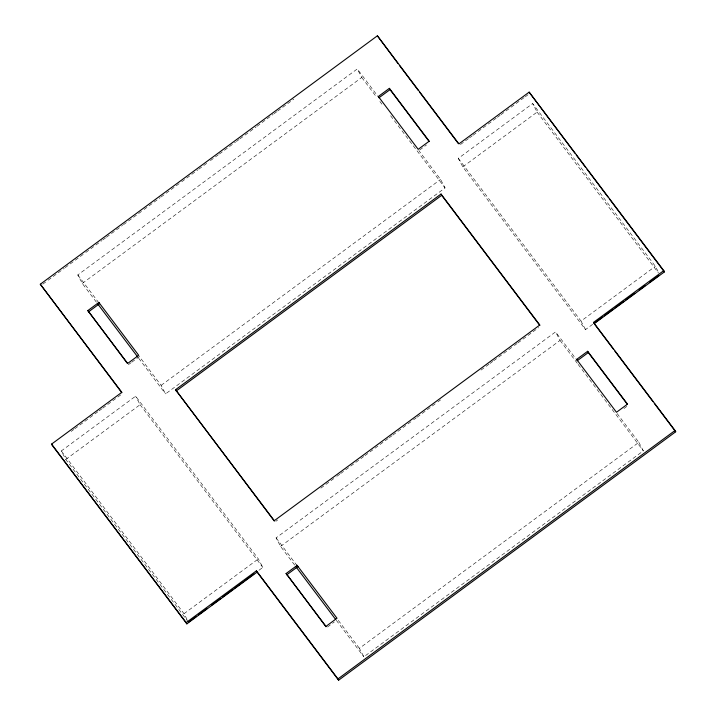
<?xml version="1.0" encoding="UTF-8"?>
<svg xmlns="http://www.w3.org/2000/svg" width="716" height="716" viewBox="0 0 716 716"><rect width="100%" height="100%" fill="white"/><g stroke="black" fill="none" stroke-linecap="round" stroke-linejoin="round"><path stroke-width="0.54" stroke-dasharray="3.58 2.69" d="M42.763 284.18L47.238 280.878M48.142 280.216L64.279 268.321M65.174 267.659L84.891 253.124M85.795 252.462L101.932 240.567M102.827 239.914L105.512 237.927M106.407 237.265L122.543 225.37M123.447 224.717L143.164 210.182M144.059 209.519L160.196 197.625M161.1 196.963L180.817 182.428M181.721 181.766L197.858 169.871M198.753 169.218L208.616 161.941M210.406 160.626L218.47 154.674M219.373 154.021L235.51 142.126M236.405 141.464L239.09 139.477M239.985 138.823L256.122 126.929M257.026 126.267L273.163 114.372M274.058 113.71L276.743 111.732M277.638 111.069L293.775 99.175M96.383 302.143L82.268 283.438L77.802 274.926L357.275 68.951L378.997 97.752M82.268 283.438L361.75 77.462L357.275 68.951M128.343 364.704L130.894 362.833M131.744 362.207L139.378 356.577L161.1 385.378L165.566 393.89L445.048 187.923L440.573 179.412L418.851 150.602M419.701 149.975L426.494 144.972M71.161 431.435L73.864 429.448M74.759 428.777L98.181 411.521M99.077 410.859L101.779 408.872M102.683 408.21L122.49 393.603M460.478 144.516L468.577 138.537M469.481 137.875L472.184 135.888M473.079 135.226L496.492 117.97M497.396 117.299L500.099 115.312M500.994 114.65L524.407 97.394M525.311 96.732L528.014 94.736M188.487 622.204L65.765 459.466L61.299 450.955L135.628 396.181L258.351 558.91L262.817 567.421L258.342 570.724M592.669 324.321L585.509 329.602L462.787 166.873L458.321 158.361L532.65 103.578L655.373 266.307L658.845 272.93M161.1 385.378L440.573 179.412M65.765 459.466L140.094 404.692L135.628 396.181M462.787 166.873L537.116 112.09L532.65 103.578M275.866 521.293L277.665 519.968M320.866 488.124L336.171 476.856M337.066 476.185L339.769 474.198M340.664 473.536L364.068 456.289M364.963 455.627L388.367 438.38M389.262 437.718L391.965 435.731M392.869 435.068L412.667 420.471M413.571 419.809L416.265 417.822M417.168 417.16L436.966 402.562M437.87 401.9L440.564 399.913M481.062 370.065L489.162 364.095M490.066 363.433L492.769 361.437M493.664 360.775L513.47 346.186M514.365 345.524L517.068 343.528M517.963 342.866L538.665 327.615M294.67 565.076L280.556 546.371L276.09 537.859L555.562 331.893L576.631 359.826M187.001 619.367L184.021 613.693L258.351 558.91M585.509 329.602L581.034 321.09L655.373 266.307M280.556 546.371L560.037 340.404L555.562 331.893M327.481 627.019L334.274 622.016M623.931 408.541L628.174 405.408M638.86 442.345L643.335 450.856L363.853 656.832L359.387 648.32L638.86 442.345L617.138 413.544M537.116 112.09L658.496 273.047M458.321 158.361L581.034 321.09M361.75 77.462L376.526 97.063M379.883 101.511L381.897 104.187M390.632 115.768L445.048 187.923M560.037 340.404L577.499 363.558M578.17 364.453L643.335 450.856M77.802 274.926L99.524 303.727M276.09 537.859L296.496 564.924M338.328 620.387L359.387 648.32M138.698 358.26L165.566 393.89M336.314 620.307L363.853 656.832M140.094 404.692L262.817 567.421M61.299 450.955L184.021 613.693"/><path stroke-width="1.07" d="M121.818 392.717L40.302 284.225L377.386 35.8L458.911 143.907L529.151 92.14L663.75 270.63L664.412 271.901L594.173 323.668L593.51 322.397L663.75 270.63M87.826 310.592L98.862 302.456L138.707 355.306L127.681 363.433L87.826 310.592L127.018 362.94M378.334 96.49L389.37 88.354L429.215 141.204L418.189 149.331L378.334 96.49L378.997 97.752L390.032 89.625L389.37 88.354M88.498 311.863L99.524 303.727L98.862 302.456M186.849 623.86L186.187 622.589L256.426 570.822L257.089 572.093L186.849 623.86L52.25 445.37L51.588 444.099L121.827 392.332L40.302 284.225M175.536 389.719L441.029 194.045L539.801 325.01L274.3 520.684L175.536 389.719L274.3 521.069M176.199 390.99L441.7 195.316L441.029 194.045M188.487 622.204L196.551 616.261M198.341 614.946L207.291 608.34M211.775 605.047L220.725 598.442M222.515 597.126L232.369 589.868M234.159 588.543L243.118 581.947M244.908 580.622L253.867 574.026M594.459 323.005L602.523 317.063M604.313 315.747L613.272 309.142M615.062 307.826L624.012 301.221M625.802 299.906L634.761 293.3M639.236 290.007L645.51 285.38M649.985 282.086L658.944 275.481M286.114 573.525L297.149 565.398L337.003 618.248L325.968 626.375L286.114 573.525L325.968 626.769M576.622 359.423L587.657 351.296L627.502 404.137L616.476 412.273L576.622 359.423L577.293 360.694L588.319 352.567L587.657 351.296M286.785 574.796L297.811 566.669L297.149 565.398M675.036 430.504L675.698 431.775L338.614 680.2L337.952 678.929L675.036 430.504L593.51 322.397M574.903 153.206L529.151 92.14M576.255 154.987L585.67 167.481M587.022 169.271L607.884 196.936M609.227 198.717L664.412 271.901M398.096 63.652L377.386 35.8M399.43 65.424L418.144 90.234M419.478 92.006L458.24 143.406M594.844 324.554L613.558 349.363M614.892 351.135L652.983 401.64M654.317 403.412L675.698 431.775M390.032 89.625L429.224 141.589M588.319 352.567L627.511 404.531M441.7 195.316L539.792 325.395M296.496 564.924L297.811 566.669M97.725 303.924L138.027 357.365M296.012 566.857L335.643 619.421M256.426 570.822L337.952 678.929M257.089 572.093L338.614 680.2M51.588 444.099L186.187 622.589"/></g></svg>
